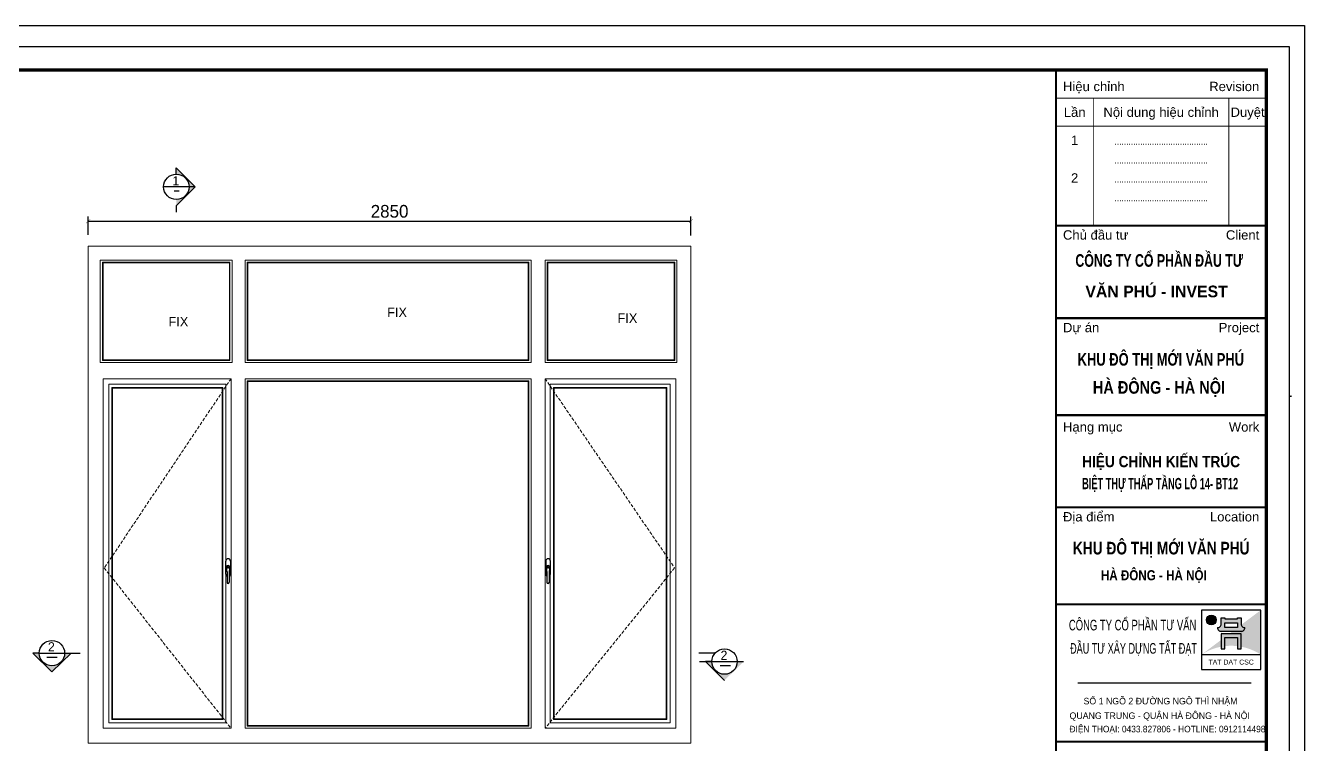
# Model space of a CAD drawing. Header units: millimetres. Extents: x -34806 to 662668, y 63228 to 99452.
# Drawn here: x 595981 to 602027, y 81299 to 84697 of the extents above; entities that cross this region are included whole.
import ezdxf
from ezdxf.enums import TextEntityAlignment as Align

# ---------------------------------------------------------------- set-up
doc = ezdxf.new("R2010")
doc.units = ezdxf.units.MM
doc.header["$LTSCALE"] = 200
doc.header["$MEASUREMENT"] = 0
doc.header["$PDMODE"] = 3
doc.header["$PDSIZE"] = 50
doc.linetypes.add('DASHED2', pattern=[0.375, 0.25, -0.125])
doc.layers.get('0').update_dxf_attribs({"color": 95, "linetype": 'CONTINUOUS'})
doc.layers.get('DEFPOINTS').update_dxf_attribs({"linetype": 'CONTINUOUS'})
for name, color, linetype, lineweight in [('21', 7, 'CONTINUOUS', 20), ('co', 8, 'DASHED2', 13), ('hacth', 251, 'CONTINUOUS', 13), ('hatch', 251, 'CONTINUOUS', 5), ('kt', 136, 'CONTINUOUS', 25), ('nep', 4, 'CONTINUOUS', 30), ('Text - khung ten', 253, 'CONTINUOUS', 13)]:
    doc.layers.add(name, color=color, linetype=linetype, lineweight=lineweight)
for name, color, linetype in [('4', 4, 'CONTINUOUS'), ('8', 1, 'CONTINUOUS'), ('DIM', 1, 'CONTINUOUS'), ('KHUNGTEN', 7, 'CONTINUOUS'), ('Net_Thay', 7, 'CONTINUOUS'), ('TEXT', 7, 'CONTINUOUS'), ('TEXT2', 6, 'CONTINUOUS')]:
    doc.layers.add(name, color=color, linetype=linetype)
doc.styles.add('.VnArial', font='VNARIAL.ttf')
doc.styles.add('@hai text dim', font='VHAVAN.ttf')
doc.styles.add('Aria H B iso', font='VHARIALB.ttf')
doc.styles.add('Arial iso', font='VNARIAL.ttf')
doc.styles.add('Arial N  iso', font='VNARIALN.ttf')
doc.styles.add('NHO', font='VNCC-RMS.SHX', dxfattribs={"width": 0.8})
doc.styles.add('TEXT1', font='VHARIAL.ttf', dxfattribs={"width": 0.85, "height": 200})
doc.styles.add('VNCC-SIM', font='VHAVAN.ttf', dxfattribs={"width": 0.85})
doc.dimstyles.new('DIM10', dxfattribs={"dimscale": 15, "dimtxt": 4, "dimasz": 1.2, "dimexe": 1.5, "dimexo": 2, "dimgap": 1, "dimtad": 1, "dimdec": 0, "dimzin": 0, "dimdsep": 46, "dimtxsty": '@hai text dim', "dimblk": 'ARCHTICK', "dimcen": 0.09, "dimclrd": 8, "dimclre": 8, "dimclrt": 7, "dimadec": 0, "dimazin": 0, "dimtfac": 0.25, "dimtdec": 0, "dimtix": 1, "dimtmove": 1, "dimatfit": 0, "dimldrblk": 'NONE', "dimfxl": 1, "dimtolj": 1, "dimtzin": 0, "dimlwd": -1, "dimlwe": -1, "dimarcsym": 0})

# ---------------------------------------------------------------- blocks, each defined once
blk = doc.blocks.new('_ArchTick')
at = {"layer": 'DIM', "color": 150}
blk.add_lwpolyline([(0.5, 0.5, 0.133, 0, 0), (0, 0, 0, 0.133, 0), (-0.5, -0.5, 0.133, 0.133, 0)], format="xyseb", dxfattribs=at)
blk = doc.blocks.new('*D985')
at = {"layer": '8', "color": 8}
for p, q in [((596276.8, 83707.4), (596276.8, 83795.1)), ((596276.8, 83772.6), (599126.5, 83772.6)), ((599126.5, 83704.3), (599126.5, 83795.1))]:
    blk.add_line(p, q, dxfattribs=at)
at = {"layer": 'DEFPOINTS', "color": 0}
for p in [(599126.5, 83772.6), (596276.8, 83677.4), (599126.5, 83674.3)]:
    blk.add_point(p, dxfattribs=at)
at = {"layer": '8', "color": 8, "xscale": 18, "yscale": 18, "zscale": 18, "rotation": 180}
blk.add_blockref('_ArchTick', (596276.8, 83772.6), dxfattribs=at)
at = {"layer": '8', "color": 8, "xscale": 18, "yscale": 18, "zscale": 18}
blk.add_blockref('_ArchTick', (599126.5, 83772.6), dxfattribs=at)
at = {"layer": '8', "color": 7, "insert": (597701.6, 83818.6), "char_height": 60, "attachment_point": 5, "style": '@hai text dim'}
blk.add_mtext('\\A1;2850', dxfattribs=at)
blk = doc.blocks.new('_None')
blk = doc.blocks.new('A$C5F910C25')
at = {"layer": 'Net_Thay', "ltscale": 0.5, "true_color": 0x0f9997}
h = blk.add_hatch(color=134, dxfattribs=at)
edge = h.paths.add_edge_path()
edge.add_line((24, 24), (0, 6))
edge.add_arc((12, -12.2), 21.8, 56.6015, 123.3985, ccw=False)
edge.add_line((24, 6), (24, 24))
h = blk.add_hatch(color=134, dxfattribs=at)
edge = h.paths.add_edge_path()
edge.add_arc((4, 20), 2, 0, 180)
edge.add_arc((4, 20), 2, 180, 360)
at = {"layer": 'Net_Thay', "ltscale": 0.5, "true_color": 0x001e02}
h = blk.add_hatch(color=98, dxfattribs=at)
h.paths.add_polyline_path([(16, 14.4), (8, 14.4), (8, 8.4), (9.5, 8.4), (9.5, 12.9), (14.5, 12.9), (14.5, 8.4), (16, 8.4)])
h.paths.add_polyline_path([(14.5, 16.9), (9.5, 16.9), (9.5, 18.9), (14.5, 18.9)], flags=16)
edge = h.paths.add_edge_path()
edge.add_arc((17.5, 18.4), 1.5, 180, 270, ccw=False)
edge.add_line((16, 18.4), (16, 20.9))
edge.add_line((16, 20.9), (14.5, 20.9))
edge.add_line((14.5, 20.9), (14.5, 20.4))
edge.add_line((14.5, 20.4), (9.5, 20.4))
edge.add_line((9.5, 20.4), (9.5, 20.9))
edge.add_line((9.5, 20.9), (8, 20.9))
edge.add_line((8, 20.9), (8, 18.4))
edge.add_arc((6.5, 18.4), 1.5, 270, 360, ccw=False)
edge.add_arc((8, 16.9), 1.5, 180, 270)
edge.add_line((8, 15.4), (16, 15.4))
edge.add_arc((16, 16.9), 1.5, 270, 360)
at = {"layer": 'Net_Thay', "color": 2, "ltscale": 0.5}
blk.add_line((0, 6), (24, 6), dxfattribs=at)
at = {"layer": 'Net_Thay', "ltscale": 0.5}
blk.add_lwpolyline([(0, 0), (24, 0), (24, 24), (0, 24)], close=True, dxfattribs=at)
at = {"layer": 'Net_Thay', "color": 98, "ltscale": 0.5, "true_color": 0x001e02}
blk.add_lwpolyline([(16, 15.4), (8, 15.4, -0.414214), (6.5, 16.9, 0.414214), (8, 18.4), (8, 20.9), (9.5, 20.9), (9.5, 20.4), (14.5, 20.4), (14.5, 20.9), (16, 20.9), (16, 18.4, 0.414214), (17.5, 16.9, -0.414214)], format="xyb", close=True, dxfattribs=at)
for points in [[(14.5, 16.9), (9.5, 16.9), (9.5, 18.9), (14.5, 18.9)], [(8, 14.4), (8, 8.4), (9.5, 8.4), (9.5, 12.9), (14.5, 12.9), (14.5, 8.4), (16, 8.4), (16, 14.4)]]:
    blk.add_lwpolyline(points, close=True, dxfattribs=at)
at = {"layer": 'Net_Thay', "color": 134, "ltscale": 0.5, "true_color": 0x0f9997}
blk.add_circle((4, 20), 2, dxfattribs=at)
at = {"layer": 'Net_Thay', "color": 2, "style": '.VnArial'}
blk.add_text('TAT DAT CSC', height=2, dxfattribs=at).set_placement((2.84, 2))
blk = doc.blocks.new('khung')
at = {"color": 8}
blk.add_line((27623, 17767), (30915, 17767), dxfattribs=at)
at = {"color": 4, "const_width": 34.9}
for points in [[(27623, 19305), (31115, 19305)], [(27623, 19305), (31115, 19305)], [(27623, 17767), (31115, 17767)], [(27623, 17767), (31115, 17767)], [(27623, 17767), (31115, 17767)]]:
    blk.add_lwpolyline(points, dxfattribs=at)
at = {"layer": 'DEFPOINTS', "color": 8}
blk.add_lwpolyline([(0, 0), (31503, 0), (31503, 22275), (0, 22275)], close=True, dxfattribs=at)
at = {"layer": 'KHUNGTEN', "color": 8}
for p, q in [((27623, 17767), (30915, 17767)), ((31503, 16475), (31536, 16475))]:
    blk.add_line(p, q, dxfattribs=at)
at = {"layer": 'KHUNGTEN', "color": 4}
for points, const_width in [([(848, 388), (31117, 388), (31117, 21887), (848, 21887)], 54.3), ([(27623, 21887), (31115, 21887), (31115, 388), (27623, 388)], 34.9)]:
    blk.add_lwpolyline(points, close=True, dxfattribs=dict(at, const_width=const_width))
at = {"layer": 'KHUNGTEN', "color": 8, "const_width": 15.5}
for points in [[(27623, 21421), (31115, 21421)], [(28243, 21421), (28243, 19305)], [(30494, 21421), (30494, 19305)], [(27623, 20956), (31115, 20956)]]:
    blk.add_lwpolyline(points, dxfattribs=at)
at = {"layer": 'KHUNGTEN', "color": 4, "const_width": 34.9}
for points in [[(27623, 19305), (31115, 19305)], [(27623, 17767), (31115, 17767)], [(27623, 17767), (31115, 17767)], [(27623, 16157), (31115, 16157)], [(27623, 14625), (31115, 14625)], [(27623, 13015), (31115, 13015)], [(27623, 10737), (31115, 10737)]]:
    blk.add_lwpolyline(points, dxfattribs=at)
at = {"layer": 'TEXT', "ltscale": 0.5}
blk.add_line((27987, 11712), (30864, 11712), dxfattribs=at)
at = {"layer": 'Net_Thay', "ltscale": 0.5, "xscale": 41.14443919872792, "yscale": 41.14443919843416, "zscale": 41.14443919841674}
blk.add_blockref('A$C5F910C25', (30038, 11933), dxfattribs=at)
at = {"color": 8, "style": 'Arial iso', "width": 1}
blk.add_text('Chñ ®Çu t\xad', height=155.2, dxfattribs=at).set_placement((27739, 19072))
blk.add_text('Client', height=155.2, dxfattribs=at).set_placement((30999, 19072), align=Align.RIGHT)
at = {"color": 7, "style": 'Aria H B iso'}
for s, height, width, p, p2 in [('c«ng ty cæ phÇn ®Çu t\xad', 209.56, 0.702507, (27945, 18621), (30730, 18621)), ('V¨n phó - invest', 194.03, 0.969518, (28111, 18114), (30476, 18114)), ('KHU §¤ THÞ MíI V¡N PHó', 209.56, 0.738944, (27982, 16979), (30746, 16979)), ('     hµ ®«ng - hµ néi      ', 209.56, 0.823662, (27900, 16513), (30833, 16513)), ('KHU §¤ THÞ MíI V¡N PHó', 209.56, 0.784287, (27903, 13844), (30837, 13844)), ('     hµ ®«ng - hµ néi      ', 167.64, 0.823662, (28101, 13415), (30448, 13415))]:
    blk.add_text(s, height=height, dxfattribs=dict(at, width=width)).set_placement(p, p2, align=Align.FIT)
for s, rotation, width, p, p2 in [('hiÖu chØnh kiÕn tróc ', 0.0076, 0.87215, (28058, 15293), (30743, 15293)), ('biÖt thù thÊp tÇng l« 14- bt12', 0.0078, 0.59135, (28058, 14928), (30648, 14928))]:
    blk.add_text(s, height=186.27, rotation=rotation, dxfattribs=dict(at, width=width)).set_placement(p, p2, align=Align.FIT)
at = {"layer": 'KHUNGTEN', "color": 8, "style": 'Arial iso', "width": 1}
for s, p in [('HiÖu chØnh', (27739, 21538)), ('Dù ¸n', (27739, 17534)), ('H¹ng môc', (27739, 15884)), ('§Þa ®iÓm', (27739, 14392))]:
    blk.add_text(s, height=155.2, dxfattribs=at).set_placement(p)
for s, p in [('Revision', (30999, 21538)), ('Project', (30999, 17534)), ('Work', (30999, 15884)), ('Location', (30999, 14392))]:
    blk.add_text(s, height=155.2, dxfattribs=at).set_placement(p, align=Align.RIGHT)
for s, height, p in [('LÇn', 155.2, (27933, 21188)), ('Néi dung hiÖu chØnh', 155.23, (29369, 21188)), ('DuyÖt', 155.2, (30805, 21188))]:
    blk.add_text(s, height=height, dxfattribs=at).set_placement(p, align=Align.MIDDLE_CENTER)
at = {"layer": 'KHUNGTEN', "color": 8}
for s, height, style, width, p in [('1', 155, 'Arial N  iso', 1, (27933, 20645)), ('........................................', 130.35, 'NHO', 0.8, (29369, 20645)), ('........................................', 130.35, 'NHO', 0.8, (29369, 20335)), ('2', 155, 'Arial N  iso', 1, (27933, 20019)), ('........................................', 130.35, 'NHO', 0.8, (29369, 20019)), ('........................................', 130.35, 'NHO', 0.8, (29369, 19709))]:
    blk.add_text(s, height=height, dxfattribs=dict(at, style=style, width=width)).set_placement(p, align=Align.CENTER)
at = {"layer": 'KHUNGTEN', "color": 8, "style": 'Arial iso'}
for s, width, p, p2 in [('§Þa chØ: sè 17 l« 2A, ®\xadêng Trung Yªn 1', 0.838812, (31504, 16488), (31535, 16488)), ('ph\xadêng Yªn Hoµ - quËn CÇu GiÊy - Hµ Néi', 0.782431, (31504, 16485), (31535, 16485)), ('Tel: 7833367-7833368       fax: 7833369', 0.836072, (31504, 16481), (31535, 16481)), ('Email:...................................................', 0.877697, (31504, 16477), (31535, 16477))]:
    blk.add_text(s, height=1.46, dxfattribs=dict(at, width=width)).set_placement(p, p2, align=Align.FIT)
at = {"layer": 'TEXT', "style": 'VNCC-SIM'}
for s, p in [('Sè 1 ngâ 2 ®\xadêng Ng« Th× NhËm ', (28080, 11354)), ('Quang Trung - QuËn Hµ §«ng - Hµ Néi', (27848, 11112))]:
    blk.add_text(s, height=108.99, dxfattribs=at).set_placement(p)
at = {"layer": 'TEXT', "style": 'VNCC-SIM', "width": 0.95191}
blk.add_text('§iÖn Tho¹i: 0433.827806 - hotline: 0912114498 ', height=108.99, dxfattribs=at).set_placement((27847, 10890))
at = {"layer": 'TEXT2', "style": 'TEXT1'}
for s, width, p in [('C¤NG TY Cæ PHÇN T¦ VÊN', 0.638905, (27837, 12583)), ('§ÇU T¦ X¢Y DùNG TÊT §¹T', 0.614414, (27857, 12196))]:
    blk.add_text(s, height=176.2, dxfattribs=dict(at, width=width)).set_placement(p)

msp = doc.modelspace()

# ---------------------------------------------------------------- hatches: boundary and pattern name
at = {"layer": '4'}
for points in [[(596693.4, 83994.8), (596693.4, 84025), (596782.1, 83934.8), (596693.4, 83844.5), (596693.4, 83874.7, 1)], [(596045.1, 81730.3), (596014.9, 81730.3), (596105.1, 81641.6), (596195.4, 81730.3), (596165.2, 81730.3, -1)], [(599225.3, 81690.3), (599195.1, 81690.3), (599285.4, 81601.6), (599375.7, 81690.3), (599345.5, 81690.3, -1)]]:
    msp.add_hatch(color=256, dxfattribs=at).paths.add_polyline_path(points)

# ---------------------------------------------------------------- linework, layer by layer
msp.add_lwpolyline([(602027.1, 78155.5), (592858.4, 78155.5), (592858.4, 84697.1), (602027.1, 84697.1)], close=True)
at = {"layer": '21'}
for p, q in [((596276.8, 83654), (596947.1, 83654)), ((599126.5, 83654), (598425.3, 83654))]:
    msp.add_line(p, q, dxfattribs=at)
for points in [[(596276.8, 83654), (596276.8, 81304.2), (598447.1, 81304.2)], [(598425.3, 83654), (596947.1, 83654)], [(599126.5, 83654), (599126.5, 81304.2), (598447.1, 81304.2)]]:
    msp.add_lwpolyline(points, dxfattribs=at)
at = {"layer": '4'}
for p, q in [((596693.4, 84025), (596782.1, 83934.8)), ((596782.1, 83934.8), (596633.3, 83934.8)), ((596693.4, 83844.5), (596782.1, 83934.8)), ((596693.4, 83844.5), (596693.4, 83814.3)), ((596045.1, 81730.3), (596165.2, 81730.3)), ((596195.4, 81730.3), (596105.1, 81641.6)), ((596165.2, 81730.3), (596238.2, 81730.3)), ((596165.2, 81730.3), (596195.4, 81730.3)), ((596165.2, 81730.3), (596238.2, 81730.3)), ((596165.2, 81730.3), (596195.4, 81730.3)), ((599237, 81730.3), (599164, 81730.3)), ((599237, 81730.3), (599164, 81730.3)), ((599167.1, 81690.3), (599223.2, 81690.3)), ((599225.3, 81690.3), (599195.1, 81690.3)), ((599195.1, 81690.3), (599285.4, 81601.6)), ((599237, 81730.3), (599206.8, 81730.3)), ((599237, 81730.3), (599206.8, 81730.3)), ((599225.3, 81690.3), (599375.5, 81690.3))]:
    msp.add_line(p, q, dxfattribs=at)
for centre in [(596693.4, 83934.8), (596105.1, 81730.3), (599285.4, 81690.3)]:
    msp.add_circle(centre, 60.1, dxfattribs=at)
at = {"layer": 'co', "linetype": 'DASHED2', "ltscale": 0.3}
for points in [[(596952.1, 83027.7), (596352.8, 82133), (596952.1, 81375.2)], [(598437, 83027.7), (599049.4, 82133), (598437, 81375.2)]]:
    msp.add_lwpolyline(points, dxfattribs=at)
at = {"layer": 'hatch'}
for p, q in [((596952.1, 83027.7), (596347.8, 83027.7)), ((596952.1, 83027.7), (596347.8, 83027.7)), ((598437, 83027.7), (599054.4, 83027.7)), ((598437, 83027.7), (599054.4, 83027.7)), ((597023.1, 81375.2), (598371, 81375.2))]:
    msp.add_line(p, q, dxfattribs=at)
for points in [[(596333.7, 83103.7), (596957.1, 83103.7), (596957.1, 83587.9), (596333.7, 83587.9)], [(596343.7, 83113.7), (596947.1, 83113.7), (596947.1, 83577.9), (596343.7, 83577.9)], [(596346.7, 83116.7), (596944.1, 83116.7), (596944.1, 83574.9), (596346.7, 83574.9)], [(598370.4, 83103.7), (597018.1, 83103.7), (597018.1, 83587.9), (598370.4, 83587.9)], [(598360.4, 83113.7), (597028.1, 83113.7), (597028.1, 83577.9), (598360.4, 83577.9)], [(598357.4, 83116.7), (597031.1, 83116.7), (597031.1, 83574.9), (598357.4, 83574.9)], [(599060.5, 83103.7), (598437.1, 83103.7), (598437.1, 83587.9), (599060.5, 83587.9)], [(599050.5, 83113.7), (598447.1, 83113.7), (598447.1, 83577.9), (599050.5, 83577.9)], [(599047.5, 83116.7), (598450.1, 83116.7), (598450.1, 83574.9), (599047.5, 83574.9)], [(598370.4, 81375.2), (597018.1, 81375.2), (597018.1, 83027.7), (598370.4, 83027.7)], [(596373.9, 81401.3), (596928, 81401.3), (596928, 83001.6), (596373.9, 83001.6)], [(596389.1, 81416.5), (596912.8, 81416.5), (596912.8, 82986.4), (596389.1, 82986.4)], [(596392.1, 81419.5), (596909.8, 81419.5), (596909.8, 82983.4), (596392.1, 82983.4)], [(598360.4, 81385.2), (597028.1, 81385.2), (597028.1, 83017.7), (598360.4, 83017.7)], [(598357.4, 81388.2), (597031.1, 81388.2), (597031.1, 83014.7), (598357.4, 83014.7)], [(599028.3, 81401.3), (598461.1, 81401.3), (598461.1, 83001.6), (599028.3, 83001.6)], [(599013.1, 81416.5), (598476.3, 81416.5), (598476.3, 82986.4), (599013.1, 82986.4)], [(599010.1, 81419.5), (598479.3, 81419.5), (598479.3, 82983.4), (599010.1, 82983.4)]]:
    msp.add_lwpolyline(points, close=True, dxfattribs=at)
for points in [[(596347.8, 83027.7), (596347.8, 81375.2), (596952.1, 81375.2), (596952.1, 83027.7)], [(596347.8, 83027.7), (596347.8, 81375.2), (596952.1, 81375.2), (596952.1, 83027.7)], [(599054.4, 83027.7), (599054.4, 81375.2), (598437, 81375.2), (598437, 83027.7)], [(599054.4, 83027.7), (599054.4, 81375.2), (598437, 81375.2), (598437, 83027.7)]]:
    msp.add_lwpolyline(points, dxfattribs=at)
at = {"layer": 'kt'}
for p, q in [((596693.4, 83994.8), (596693.4, 84025)), ((596045.1, 81730.3), (596014.9, 81730.3)), ((596014.9, 81730.3), (596105.1, 81641.6)), ((596045.1, 81730.3), (596014.9, 81730.3)), ((596014.9, 81730.3), (596105.1, 81641.6))]:
    msp.add_line(p, q, dxfattribs=at)
at = {"layer": 'nep', "ltscale": 0.5}
for p, q in [((596930.8, 82134.4), (596930.8, 82120.7)), ((596931, 82120), (596932.8, 82116.4)), ((596933, 82115.8), (596933, 82065.2)), ((596943.2, 82115.8), (596943.2, 82065.2)), ((596945.2, 82120), (596943.3, 82116.4)), ((596945.3, 82134.4), (596945.3, 82120.7)), ((598443.8, 82134.4), (598443.8, 82120.7)), ((598443.9, 82120), (598445.8, 82116.4)), ((598445.9, 82115.8), (598445.9, 82065.2)), ((598456.1, 82115.8), (598456.1, 82065.2)), ((598458.1, 82120), (598456.3, 82116.4)), ((598458.3, 82134.4), (598458.3, 82120.7))]:
    msp.add_line(p, q, dxfattribs=at)
for points in [[(596926.8, 82127.2), (596926.8, 82165.2)], [(596926.8, 82103.7), (596926.8, 82127.2)], [(596949.4, 82165.2), (596949.4, 82103.7)], [(598439.8, 82165.2), (598439.8, 82103.7)], [(598462.3, 82127.2), (598462.3, 82165.2)], [(598462.3, 82103.7), (598462.3, 82127.2)]]:
    msp.add_lwpolyline(points, dxfattribs=at)
for centre in [(596938.1, 82134.4), (598451, 82134.4)]:
    msp.add_circle(centre, 2.05, dxfattribs=at)
for centre, radius, start, end in [((596938.1, 82165.2), 11.3, 0, 180), ((598451, 82165.2), 11.3, 0, 180), ((596938.1, 82134.4), 9.72, 318.25899, 221.74101), ((596938.1, 82134.4), 7.25, 0, 180), ((596932.2, 82120.7), 1.4, 180, 207.19267), ((596938.1, 82134.4), 9.72, 318.25899, 131.74101), ((596931.6, 82115.8), 1.4, 0, 27.19267), ((596944.6, 82115.8), 1.4, 152.80733, 180), ((596943.9, 82120.7), 1.4, 332.80733, 0), ((598451, 82134.4), 9.72, 48.25899, 221.74101), ((598451, 82134.4), 9.72, 318.25899, 221.74101), ((598451, 82134.4), 7.25, 0, 180), ((598445.2, 82120.7), 1.4, 180, 207.19267), ((598444.5, 82115.8), 1.4, 0, 27.19267), ((598457.5, 82115.8), 1.4, 152.80733, 180), ((598456.9, 82120.7), 1.4, 332.80733, 0), ((596938.1, 82103.7), 11.3, 180, 243.1549), ((596938.1, 82065.2), 5.09, 180, 0), ((596938.1, 82103.7), 11.3, 296.8451, 0), ((598451, 82103.7), 11.3, 180, 243.1549), ((598451, 82065.2), 5.09, 180, 0), ((598451, 82103.7), 11.3, 296.8451, 0)]:
    msp.add_arc(centre, radius, start, end, dxfattribs=at)
at = {"layer": 'Text - khung ten', "const_width": 6}
for points in [[(596681.7, 83914.8), (596707, 83914.8)], [(596080.1, 81710.5), (596130.5, 81710.5)], [(596080.1, 81710.5), (596130.5, 81710.5)], [(599264.6, 81670.5), (599315.1, 81670.5)]]:
    msp.add_lwpolyline(points, dxfattribs=at)

# ---------------------------------------------------------------- block references
at = {"layer": 'hacth', "xscale": 0.2846925092453603, "yscale": 0.2846925238118274, "zscale": 0.2846925253884692}
msp.add_blockref('khung', (592988.5, 78255.5), dxfattribs=at)

# ---------------------------------------------------------------- texts
at = {"layer": 'TEXT', "style": 'VNCC-SIM'}
for p in [(597690.3, 83319), (598779.5, 83291.2), (596656.3, 83274.7)]:
    msp.add_text('fix', height=45, dxfattribs=at).set_placement(p)
at = {"layer": 'Text - khung ten', "style": '@hai text dim'}
for s, p in [('1', (596674.7, 83941.6)), ('2', (596086.5, 81738.5)), ('2', (599266.7, 81698.5))]:
    msp.add_text(s, height=43.2, dxfattribs=at).set_placement(p)

# ---------------------------------------------------------------- dimensions: what is measured, and where the dimension line sits
at = {"layer": '8'}
dim = msp.add_linear_dim(base=(599126.5, 83772.6), p1=(596276.8, 83677.4), p2=(599126.5, 83674.3), dimstyle='DIM10', dxfattribs=at)
dim.commit()
dim.dimension.update_dxf_attribs({"geometry": '*D985', "text_midpoint": (597701.6, 83818.6)})

doc.saveas('drawing.dxf')
